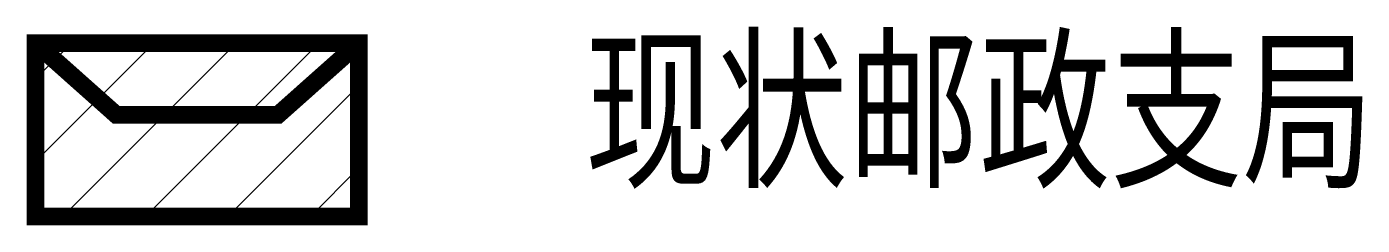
# Model space of a CAD drawing. Header units: millimetres. Extents: x -0.2 to 36.1, y -0.2 to 5.2.
import ezdxf

# ---------------------------------------------------------------- set-up
doc = ezdxf.new("R2010")
doc.units = ezdxf.units.MM
doc.linetypes.add('CONTINOUS', pattern=[0])
doc.layers.add('设施图块', color=7, linetype='Continuous')
doc.styles.add('设施块标注', font='SIMFANG.TTF', dxfattribs={"width": 0.75})

msp = doc.modelspace()

# ---------------------------------------------------------------- hatches: boundary and pattern name
at = {"layer": '设施图块'}
h = msp.add_hatch(dxfattribs=at)
h.set_pattern_fill('ANSI31', color=8, scale=0.5, style=0)
h.set_pattern_definition([(45, (-75026.4845, -25469.6887), (-1.122532015, 1.122532015), [])])
h.paths.add_polyline_path([(8.801, 4.718), (6.601, 2.762), (2.2, 2.762), (0, 4.718), (0, 0), (8.801, 0)])
h.paths.add_polyline_path([(6.601, 2.762), (8.801, 4.718), (0, 4.718), (2.2, 2.762)])

# ---------------------------------------------------------------- linework, layer by layer
at = {"layer": '设施图块', "color": 5, "const_width": 0.48}
msp.add_lwpolyline([(0, 0), (8.801, 0), (8.801, 4.718), (0, 4.718)], close=True, dxfattribs=at)
msp.add_lwpolyline([(0, 4.718), (2.2, 2.762), (6.601, 2.762), (8.801, 4.718)], dxfattribs=at)

# ---------------------------------------------------------------- texts
at = {"layer": '设施图块', "linetype": 'CONTINOUS', "style": '设施块标注', "width": 0.75}
msp.add_attdef('现状邮政支局', (14.95, 1.147), '现状邮政支局', height=3.5, dxfattribs=at)

doc.saveas('drawing.dxf')
